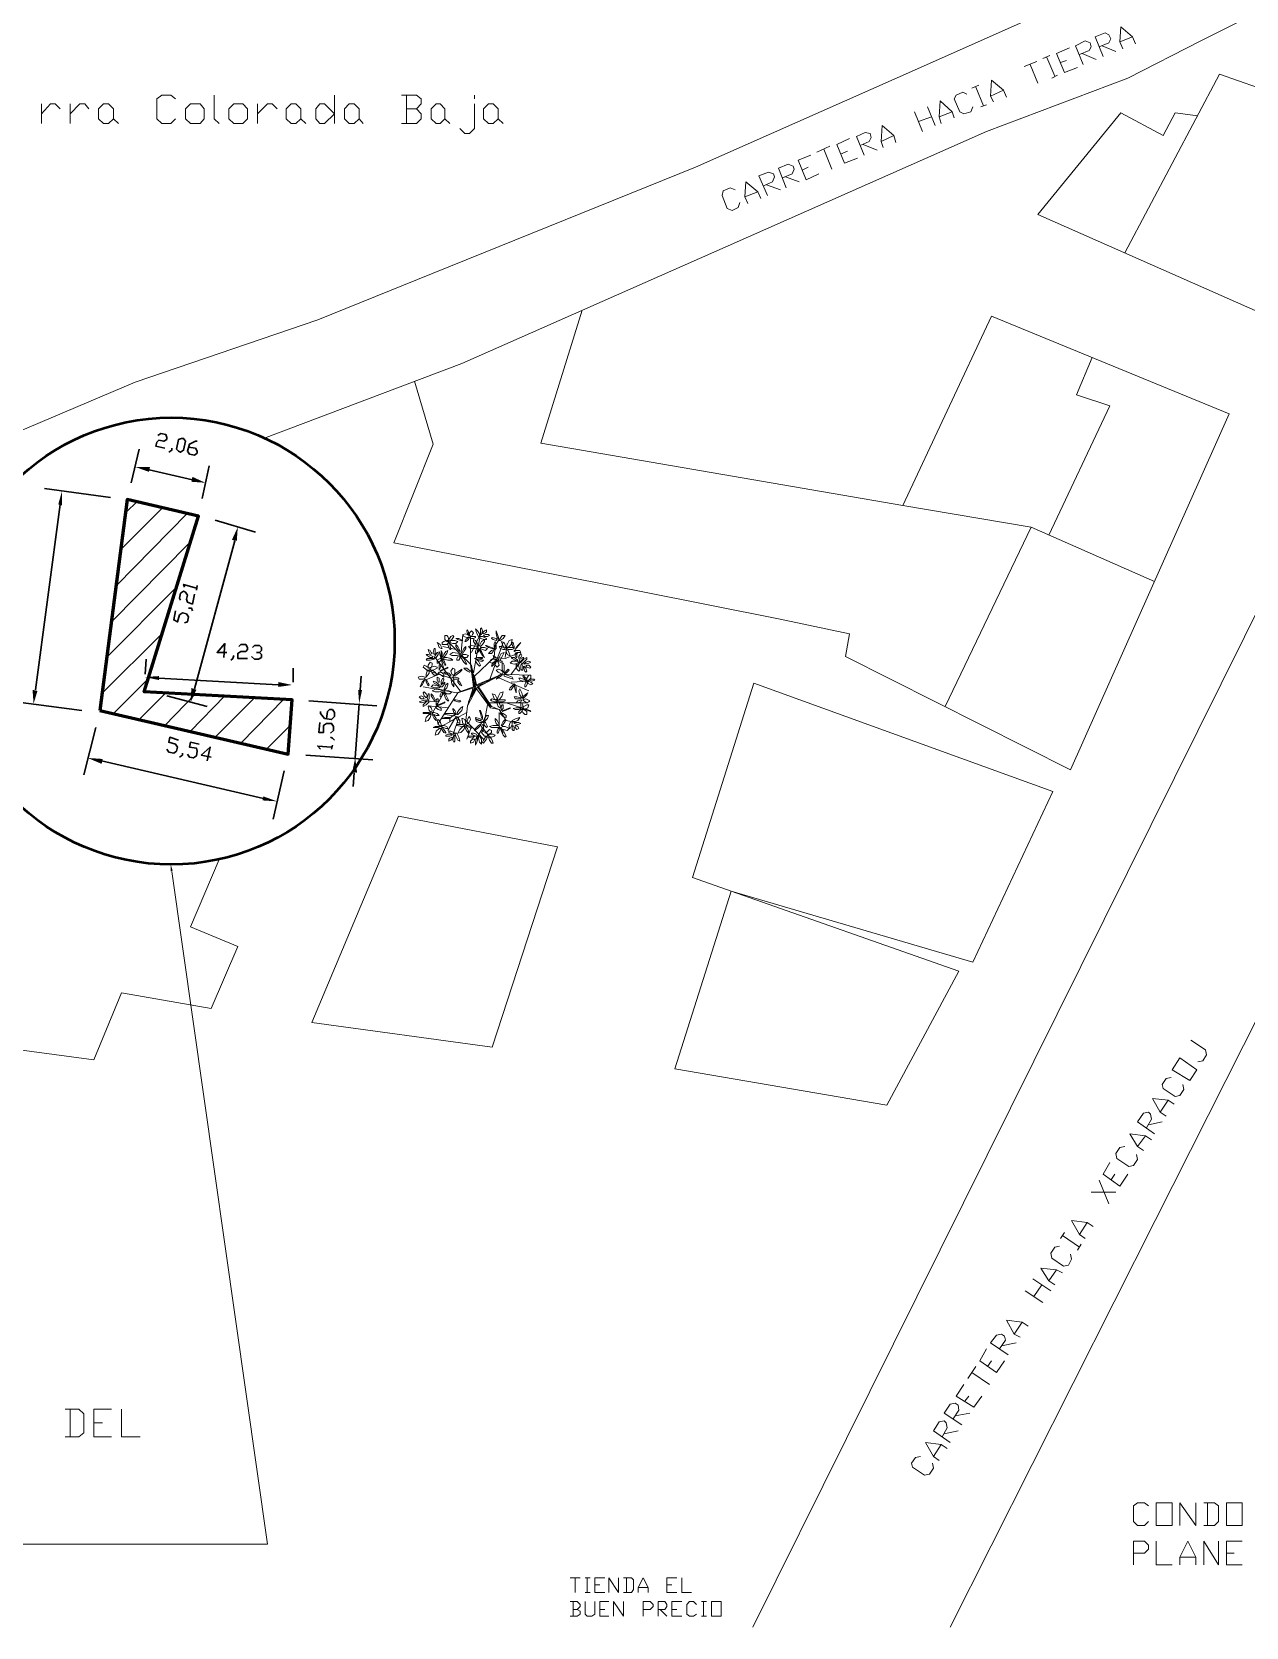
# Model space of a CAD drawing. Header units: millimetres. Extents: x 2303 to 2447, y 1812 to 2032.
# Drawn here: x 2389.77 to 2424.53, y 1870.78 to 1916.44 of the extents above; entities that cross this region are included whole.
import ezdxf

# ---------------------------------------------------------------- set-up
doc = ezdxf.new("R2010")
doc.units = ezdxf.units.MM
for name, color, linetype in [('PDF_0', 7, 'Continuous'), ('PDF_CVL_CUADCON_TIT', 7, 'Continuous'), ('PDF_outline', 7, 'Continuous')]:
    doc.layers.add(name, color=color, linetype=linetype)

msp = doc.modelspace()

# ---------------------------------------------------------------- linework, layer by layer
at = {"layer": 'PDF_0', "lineweight": 9}
for points in [[(2401.679, 1899.133), (2401.707, 1899.048), (2401.651, 1898.991), (2401.594, 1899.048), (2401.594, 1899.161), (2401.651, 1899.161)], [(2401.82, 1899.161), (2401.849, 1899.133), (2401.792, 1899.048), (2401.707, 1898.991), (2401.707, 1899.048), (2401.764, 1899.133)], [(2402.216, 1899.104), (2402.131, 1899.133), (2402.103, 1899.189), (2402.187, 1899.217), (2402.3, 1899.161), (2402.272, 1899.104)], [(2402.272, 1899.161), (2402.272, 1899.189), (2402.272, 1899.274), (2402.244, 1899.33), (2402.216, 1899.302), (2402.244, 1899.217)], [(2402.357, 1899.133), (2402.3, 1899.161), (2402.3, 1899.246), (2402.357, 1899.302), (2402.413, 1899.246), (2402.385, 1899.189)], [(2402.583, 1899.133), (2402.555, 1899.133), (2402.498, 1899.246), (2402.47, 1899.358), (2402.526, 1899.302), (2402.583, 1899.217)], [(2402.611, 1899.246), (2402.611, 1899.358), (2402.639, 1899.387), (2402.668, 1899.302), (2402.639, 1899.189), (2402.611, 1899.189)], [(2402.696, 1899.217), (2402.668, 1899.246), (2402.724, 1899.302), (2402.781, 1899.33), (2402.781, 1899.274), (2402.752, 1899.246)], [(2402.809, 1899.133), (2402.724, 1899.133), (2402.696, 1899.161), (2402.752, 1899.189), (2402.837, 1899.189), (2402.865, 1899.161)], [(2403.063, 1899.217), (2403.063, 1899.302), (2403.119, 1899.133), (2403.148, 1899.048), (2403.091, 1899.104)], [(2403.148, 1899.02), (2403.176, 1899.02), (2403.261, 1899.076), (2403.317, 1899.161), (2403.232, 1899.161), (2403.176, 1899.076)], [(2401.227, 1898.652), (2401.171, 1898.624), (2401.143, 1898.681), (2401.114, 1898.765), (2401.171, 1898.737), (2401.199, 1898.681)], [(2401.312, 1898.737), (2401.312, 1898.652), (2401.284, 1898.624), (2401.256, 1898.681), (2401.284, 1898.794), (2401.312, 1898.794)], [(2401.425, 1898.822), (2401.397, 1898.907), (2401.369, 1898.963), (2401.453, 1898.907), (2401.51, 1898.794), (2401.481, 1898.794)], [(2401.481, 1898.596), (2401.481, 1898.681), (2401.481, 1898.737), (2401.51, 1898.681), (2401.51, 1898.54), (2401.481, 1898.54)], [(2401.566, 1898.991), (2401.651, 1899.02), (2401.707, 1898.963), (2401.651, 1898.907), (2401.51, 1898.907), (2401.51, 1898.963)], [(2401.566, 1898.624), (2401.623, 1898.709), (2401.679, 1898.737), (2401.651, 1898.652), (2401.566, 1898.54), (2401.538, 1898.568)], [(2401.707, 1898.822), (2401.679, 1898.907), (2401.707, 1898.963), (2401.736, 1898.907), (2401.764, 1898.765), (2401.736, 1898.765)], [(2401.736, 1898.963), (2401.764, 1899.02), (2401.877, 1899.02), (2401.962, 1898.991), (2401.905, 1898.935), (2401.82, 1898.935)], [(2402.046, 1899.02), (2402.103, 1899.02), (2401.99, 1899.076), (2401.905, 1899.076), (2401.962, 1899.048)], [(2401.962, 1898.765), (2401.905, 1898.85), (2401.905, 1898.907), (2401.962, 1898.85), (2402.018, 1898.737), (2402.018, 1898.709)], [(2402.131, 1898.709), (2402.187, 1898.794), (2402.187, 1898.85), (2402.131, 1898.794), (2402.075, 1898.681), (2402.103, 1898.652)], [(2402.187, 1899.048), (2402.272, 1899.104), (2402.3, 1899.104), (2402.272, 1899.048), (2402.187, 1898.991), (2402.159, 1898.991)], [(2402.47, 1898.794), (2402.329, 1898.794), (2402.272, 1898.85), (2402.357, 1898.878), (2402.526, 1898.85), (2402.526, 1898.822)], [(2402.413, 1899.076), (2402.357, 1899.076), (2402.3, 1899.104), (2402.357, 1899.133), (2402.47, 1899.133), (2402.47, 1899.104)], [(2402.47, 1898.907), (2402.413, 1898.991), (2402.413, 1899.048), (2402.47, 1899.02), (2402.555, 1898.878), (2402.526, 1898.878)], [(2402.47, 1898.652), (2402.498, 1898.652), (2402.555, 1898.709), (2402.555, 1898.794), (2402.498, 1898.794), (2402.47, 1898.709)], [(2402.724, 1899.048), (2402.611, 1899.076), (2402.583, 1899.133), (2402.668, 1899.133), (2402.781, 1899.076), (2402.781, 1899.048)], [(2402.668, 1898.907), (2402.724, 1898.991), (2402.724, 1899.048), (2402.639, 1898.991), (2402.583, 1898.878), (2402.611, 1898.85)], [(2402.668, 1898.596), (2402.724, 1898.54), (2402.639, 1898.709), (2402.583, 1898.794), (2402.583, 1898.737)], [(2402.611, 1898.794), (2402.611, 1898.822), (2402.724, 1898.822), (2402.809, 1898.794), (2402.752, 1898.737), (2402.668, 1898.765)], [(2402.837, 1898.822), (2402.95, 1898.794), (2403.006, 1898.794), (2402.922, 1898.822), (2402.781, 1898.878), (2402.752, 1898.878)], [(2402.922, 1898.652), (2402.978, 1898.709), (2403.006, 1898.765), (2402.922, 1898.737), (2402.837, 1898.652), (2402.865, 1898.652)], [(2402.978, 1899.048), (2403.063, 1899.02), (2403.091, 1899.048), (2403.063, 1899.076), (2402.95, 1899.104), (2402.922, 1899.076)], [(2403.035, 1898.765), (2403.063, 1898.794), (2403.063, 1898.878), (2403.035, 1898.991), (2403.006, 1898.935), (2403.006, 1898.822)], [(2403.261, 1898.765), (2403.176, 1898.794), (2403.148, 1898.85), (2403.204, 1898.85), (2403.317, 1898.794), (2403.317, 1898.765)], [(2403.261, 1898.85), (2403.232, 1898.935), (2403.204, 1898.991), (2403.289, 1898.963), (2403.345, 1898.822), (2403.317, 1898.822)], [(2403.345, 1898.822), (2403.402, 1898.822), (2403.487, 1898.907), (2403.515, 1899.048), (2403.43, 1899.02), (2403.374, 1898.907)], [(2403.515, 1898.765), (2403.402, 1898.765), (2403.345, 1898.794), (2403.43, 1898.822), (2403.571, 1898.822), (2403.571, 1898.794)], [(2403.374, 1898.624), (2403.345, 1898.709), (2403.345, 1898.765), (2403.402, 1898.737), (2403.458, 1898.596), (2403.43, 1898.596)], [(2403.515, 1898.907), (2403.543, 1898.822), (2403.571, 1898.794), (2403.571, 1898.85), (2403.543, 1898.963), (2403.515, 1898.963)], [(2403.571, 1898.737), (2403.571, 1898.709), (2403.656, 1898.681), (2403.769, 1898.681), (2403.741, 1898.737), (2403.628, 1898.737)], [(2403.712, 1898.907), (2403.769, 1898.963), (2403.656, 1898.822), (2403.599, 1898.765), (2403.628, 1898.822)], [(2401.058, 1898.285), (2401.143, 1898.229), (2401.171, 1898.172), (2401.086, 1898.172), (2400.973, 1898.257), (2401.001, 1898.314)], [(2401.171, 1898.54), (2401.086, 1898.596), (2401.058, 1898.624), (2401.114, 1898.624), (2401.256, 1898.568), (2401.227, 1898.54)], [(2401.284, 1898.511), (2401.284, 1898.483), (2401.171, 1898.455), (2401.058, 1898.455), (2401.086, 1898.511), (2401.199, 1898.511)], [(2401.227, 1898.314), (2401.199, 1898.257), (2401.114, 1898.229), (2401.114, 1898.314), (2401.171, 1898.398), (2401.227, 1898.37)], [(2401.369, 1898.257), (2401.369, 1898.229), (2401.256, 1898.172), (2401.171, 1898.172), (2401.199, 1898.257), (2401.284, 1898.285)], [(2401.397, 1898.624), (2401.34, 1898.54), (2401.284, 1898.511), (2401.312, 1898.596), (2401.369, 1898.681), (2401.397, 1898.681)], [(2401.369, 1898.455), (2401.453, 1898.511), (2401.51, 1898.511), (2401.481, 1898.455), (2401.397, 1898.37), (2401.369, 1898.37)], [(2401.425, 1898.314), (2401.425, 1898.229), (2401.425, 1898.172), (2401.453, 1898.229), (2401.481, 1898.342), (2401.453, 1898.342)], [(2401.623, 1898.229), (2401.481, 1898.172), (2401.453, 1898.144), (2401.538, 1898.172), (2401.679, 1898.229), (2401.679, 1898.257)], [(2401.566, 1898.37), (2401.51, 1898.455), (2401.51, 1898.511), (2401.566, 1898.455), (2401.623, 1898.314), (2401.594, 1898.314)], [(2401.566, 1898.54), (2401.566, 1898.483), (2401.679, 1898.455), (2401.82, 1898.455), (2401.764, 1898.511), (2401.651, 1898.54)], [(2401.933, 1898.596), (2401.792, 1898.596), (2401.736, 1898.624), (2401.82, 1898.681), (2402.018, 1898.652), (2402.018, 1898.624)], [(2401.933, 1898.455), (2401.99, 1898.455), (2402.018, 1898.511), (2402.018, 1898.596), (2401.962, 1898.568), (2401.933, 1898.511)], [(2402.131, 1898.398), (2402.046, 1898.54), (2402.046, 1898.596), (2402.131, 1898.511), (2402.216, 1898.342), (2402.187, 1898.342)], [(2402.075, 1898.596), (2402.103, 1898.624), (2402.187, 1898.624), (2402.272, 1898.596), (2402.216, 1898.54), (2402.131, 1898.54)], [(2402.611, 1898.511), (2402.498, 1898.483), (2402.442, 1898.511), (2402.526, 1898.54), (2402.668, 1898.54), (2402.668, 1898.511)], [(2402.526, 1898.342), (2402.47, 1898.427), (2402.498, 1898.483), (2402.555, 1898.427), (2402.611, 1898.314), (2402.583, 1898.285)], [(2402.611, 1898.427), (2402.526, 1898.455), (2402.498, 1898.483), (2402.555, 1898.483), (2402.696, 1898.455), (2402.668, 1898.427)], [(2403.035, 1898.483), (2403.035, 1898.427), (2402.95, 1898.37), (2402.865, 1898.398), (2402.893, 1898.455), (2402.95, 1898.483)], [(2403.035, 1898.37), (2403.006, 1898.398), (2402.95, 1898.342), (2402.922, 1898.285), (2402.95, 1898.285), (2403.006, 1898.342)], [(2403.035, 1898.568), (2402.978, 1898.596), (2403.006, 1898.483), (2403.063, 1898.455), (2403.063, 1898.511)], [(2403.119, 1898.398), (2403.148, 1898.314), (2403.091, 1898.257), (2403.035, 1898.314), (2403.035, 1898.427), (2403.063, 1898.427)], [(2403.176, 1898.398), (2403.119, 1898.427), (2403.091, 1898.455), (2403.148, 1898.455), (2403.232, 1898.427), (2403.232, 1898.398)], [(2403.119, 1898.455), (2403.176, 1898.455), (2403.232, 1898.568), (2403.289, 1898.681), (2403.204, 1898.652), (2403.148, 1898.54)], [(2403.289, 1898.314), (2403.289, 1898.144), (2403.289, 1898.088), (2403.232, 1898.201), (2403.232, 1898.37), (2403.261, 1898.37)], [(2403.712, 1898.398), (2403.684, 1898.37), (2403.571, 1898.342), (2403.458, 1898.37), (2403.515, 1898.427), (2403.628, 1898.427)], [(2403.599, 1898.455), (2403.515, 1898.511), (2403.487, 1898.54), (2403.571, 1898.54), (2403.684, 1898.455), (2403.656, 1898.427)], [(2403.656, 1898.54), (2403.628, 1898.54), (2403.599, 1898.596), (2403.599, 1898.652), (2403.656, 1898.652), (2403.656, 1898.568)], [(2403.656, 1898.201), (2403.628, 1898.285), (2403.628, 1898.342), (2403.712, 1898.285), (2403.741, 1898.172), (2403.712, 1898.144)], [(2403.797, 1898.596), (2403.769, 1898.652), (2403.712, 1898.568), (2403.712, 1898.511), (2403.769, 1898.54)], [(2403.825, 1898.483), (2403.769, 1898.427), (2403.712, 1898.398), (2403.741, 1898.483), (2403.825, 1898.54), (2403.854, 1898.54)], [(2403.797, 1898.342), (2403.769, 1898.398), (2403.854, 1898.483), (2403.938, 1898.54), (2403.938, 1898.483), (2403.854, 1898.398)], [(2403.769, 1898.201), (2403.769, 1898.314), (2403.797, 1898.342), (2403.825, 1898.285), (2403.825, 1898.172), (2403.797, 1898.172)], [(2403.91, 1898.398), (2403.854, 1898.342), (2403.995, 1898.37), (2404.051, 1898.398), (2403.995, 1898.427)], [(2403.882, 1898.144), (2403.854, 1898.229), (2403.854, 1898.285), (2403.91, 1898.229), (2403.938, 1898.144), (2403.91, 1898.116)], [(2403.91, 1898.285), (2403.938, 1898.314), (2403.995, 1898.314), (2404.051, 1898.257), (2404.023, 1898.229), (2403.938, 1898.257)], [(2401.03, 1897.946), (2401.03, 1897.975), (2400.917, 1898.003), (2400.832, 1897.975), (2400.86, 1897.918), (2400.973, 1897.918)], [(2400.945, 1897.749), (2400.888, 1897.692), (2400.945, 1897.834), (2401.03, 1897.918), (2401.001, 1897.862)], [(2401.058, 1898.059), (2401.086, 1898.144), (2401.143, 1898.172), (2401.143, 1898.088), (2401.058, 1897.975), (2401.058, 1898.003)], [(2401.114, 1897.805), (2401.086, 1897.862), (2401.058, 1897.89), (2401.058, 1897.834), (2401.114, 1897.721), (2401.143, 1897.749)], [(2401.199, 1898.144), (2401.227, 1898.172), (2401.312, 1898.116), (2401.369, 1898.031), (2401.284, 1898.031), (2401.227, 1898.088)], [(2401.369, 1897.749), (2401.284, 1897.805), (2401.256, 1897.862), (2401.34, 1897.834), (2401.425, 1897.749), (2401.425, 1897.721)], [(2401.425, 1897.834), (2401.397, 1897.834), (2401.369, 1897.89), (2401.369, 1897.975), (2401.425, 1897.946), (2401.425, 1897.862)], [(2401.425, 1898.116), (2401.397, 1898.088), (2401.481, 1898.031), (2401.566, 1897.975), (2401.566, 1898.059), (2401.481, 1898.116)], [(2401.566, 1897.749), (2401.51, 1897.692), (2401.453, 1897.692), (2401.481, 1897.749), (2401.594, 1897.834), (2401.594, 1897.805)], [(2401.566, 1897.89), (2401.51, 1897.805), (2401.481, 1897.777), (2401.481, 1897.862), (2401.538, 1897.946), (2401.566, 1897.918)], [(2401.707, 1898.088), (2401.623, 1898.116), (2401.566, 1898.116), (2401.623, 1898.059), (2401.764, 1898.003), (2401.764, 1898.031)], [(2401.651, 1897.664), (2401.679, 1897.749), (2401.679, 1897.805), (2401.623, 1897.749), (2401.566, 1897.608), (2401.594, 1897.608)], [(2401.849, 1898.031), (2401.792, 1898.059), (2401.764, 1898.144), (2401.82, 1898.229), (2401.877, 1898.201), (2401.877, 1898.088)], [(2401.849, 1897.89), (2401.849, 1897.749), (2401.849, 1897.692), (2401.792, 1897.777), (2401.764, 1897.946), (2401.82, 1897.975)], [(2402.018, 1898.116), (2401.905, 1898.031), (2401.82, 1898.003), (2401.905, 1898.088), (2402.075, 1898.201), (2402.075, 1898.172)], [(2401.99, 1897.918), (2401.99, 1897.946), (2401.905, 1897.975), (2401.82, 1897.975), (2401.849, 1897.918), (2401.933, 1897.918)], [(2402.018, 1897.749), (2402.075, 1897.721), (2402.018, 1897.834), (2401.962, 1897.89), (2401.962, 1897.834)], [(2402.244, 1898.144), (2402.159, 1898.201), (2402.131, 1898.229), (2402.216, 1898.229), (2402.329, 1898.144), (2402.3, 1898.116)], [(2403.261, 1898.116), (2403.232, 1898.059), (2403.119, 1898.116), (2403.063, 1898.172), (2403.119, 1898.201), (2403.204, 1898.172)], [(2403.148, 1898.031), (2403.091, 1897.946), (2403.063, 1897.918), (2403.119, 1897.946), (2403.232, 1898.031), (2403.204, 1898.059)], [(2403.43, 1898.172), (2403.402, 1898.201), (2403.345, 1898.144), (2403.289, 1898.059), (2403.345, 1898.088), (2403.402, 1898.144)], [(2403.374, 1898.031), (2403.515, 1897.975), (2403.543, 1897.918), (2403.458, 1897.946), (2403.289, 1898.003), (2403.289, 1898.059)], [(2403.543, 1897.692), (2403.487, 1897.608), (2403.43, 1897.608), (2403.458, 1897.664), (2403.571, 1897.777), (2403.599, 1897.749)], [(2403.825, 1897.862), (2403.741, 1897.89), (2403.712, 1897.946), (2403.769, 1897.946), (2403.91, 1897.89), (2403.882, 1897.862)], [(2403.882, 1897.975), (2403.938, 1897.918), (2403.938, 1897.862), (2403.882, 1897.918), (2403.825, 1898.003), (2403.854, 1898.031)], [(2403.882, 1897.749), (2403.91, 1897.834), (2403.938, 1897.862), (2403.967, 1897.805), (2403.91, 1897.692), (2403.882, 1897.692)], [(2403.938, 1897.946), (2403.995, 1898.031), (2404.051, 1898.031), (2404.051, 1897.946), (2403.967, 1897.862), (2403.938, 1897.89)], [(2403.938, 1897.805), (2403.995, 1897.862), (2404.051, 1897.834), (2404.108, 1897.777), (2404.051, 1897.749), (2403.995, 1897.777)], [(2403.995, 1897.89), (2404.023, 1897.89), (2404.08, 1897.862), (2404.164, 1897.89), (2404.136, 1897.918), (2404.051, 1897.918)], [(2401.001, 1897.353), (2400.973, 1897.353), (2400.917, 1897.353), (2400.86, 1897.41), (2400.917, 1897.438), (2400.973, 1897.41)], [(2401.03, 1897.269), (2400.917, 1897.241), (2400.86, 1897.269), (2400.945, 1897.297), (2401.058, 1897.325), (2401.058, 1897.297)], [(2401.058, 1897.495), (2401.086, 1897.438), (2401.058, 1897.382), (2401.001, 1897.438), (2400.973, 1897.523), (2401.001, 1897.551)], [(2401.143, 1897.438), (2401.143, 1897.353), (2401.114, 1897.297), (2401.086, 1897.382), (2401.114, 1897.495), (2401.143, 1897.495)], [(2401.453, 1897.692), (2401.425, 1897.664), (2401.312, 1897.664), (2401.199, 1897.692), (2401.256, 1897.749), (2401.369, 1897.721)], [(2401.256, 1897.353), (2401.199, 1897.438), (2401.199, 1897.495), (2401.256, 1897.438), (2401.312, 1897.325), (2401.284, 1897.297)], [(2401.425, 1897.551), (2401.312, 1897.551), (2401.227, 1897.579), (2401.34, 1897.636), (2401.51, 1897.608), (2401.51, 1897.579)], [(2401.34, 1897.325), (2401.34, 1897.241), (2401.34, 1897.184), (2401.397, 1897.241), (2401.397, 1897.353), (2401.369, 1897.353)], [(2401.453, 1897.41), (2401.481, 1897.41), (2401.51, 1897.466), (2401.538, 1897.551), (2401.481, 1897.523), (2401.453, 1897.466)], [(2401.566, 1897.551), (2401.594, 1897.579), (2401.707, 1897.579), (2401.792, 1897.551), (2401.736, 1897.495), (2401.651, 1897.495)], [(2401.623, 1897.353), (2401.566, 1897.495), (2401.566, 1897.551), (2401.623, 1897.466), (2401.707, 1897.297), (2401.679, 1897.297)], [(2401.962, 1897.269), (2401.877, 1897.297), (2401.849, 1897.325), (2401.905, 1897.325), (2402.046, 1897.297), (2402.018, 1897.269)], [(2403.006, 1897.269), (2402.922, 1897.297), (2402.893, 1897.325), (2402.95, 1897.353), (2403.091, 1897.297), (2403.063, 1897.269)], [(2403.006, 1897.353), (2402.978, 1897.438), (2402.95, 1897.495), (2403.035, 1897.466), (2403.091, 1897.353), (2403.063, 1897.325)], [(2403.091, 1897.325), (2403.148, 1897.325), (2403.232, 1897.438), (2403.261, 1897.551), (2403.176, 1897.523), (2403.119, 1897.41)], [(2403.261, 1897.269), (2403.148, 1897.269), (2403.091, 1897.297), (2403.176, 1897.325), (2403.317, 1897.325), (2403.317, 1897.297)], [(2403.628, 1897.692), (2403.628, 1897.579), (2403.628, 1897.523), (2403.599, 1897.608), (2403.571, 1897.749), (2403.599, 1897.749)], [(2403.712, 1897.353), (2403.599, 1897.353), (2403.571, 1897.41), (2403.656, 1897.41), (2403.769, 1897.382), (2403.769, 1897.353)], [(2403.769, 1897.269), (2403.797, 1897.325), (2403.684, 1897.297), (2403.628, 1897.241), (2403.684, 1897.241)], [(2403.797, 1897.382), (2403.825, 1897.41), (2403.797, 1897.523), (2403.741, 1897.636), (2403.712, 1897.579), (2403.741, 1897.466)], [(2403.938, 1897.466), (2403.967, 1897.523), (2403.854, 1897.438), (2403.825, 1897.353), (2403.854, 1897.382)], [(2403.938, 1897.241), (2403.854, 1897.297), (2403.825, 1897.325), (2403.91, 1897.353), (2404.023, 1897.297), (2403.995, 1897.269)], [(2401.114, 1897.297), (2401.143, 1897.269), (2401.058, 1897.184), (2400.973, 1897.128), (2400.973, 1897.184), (2401.058, 1897.269)], [(2401.03, 1896.958), (2401.143, 1896.958), (2401.199, 1896.93), (2401.114, 1896.93), (2400.973, 1896.93), (2400.973, 1896.958)], [(2401.199, 1896.902), (2401.143, 1896.902), (2401.058, 1896.817), (2401.03, 1896.704), (2401.114, 1896.732), (2401.171, 1896.817)], [(2401.199, 1897.099), (2401.227, 1897.015), (2401.199, 1896.958), (2401.143, 1897.015), (2401.114, 1897.128), (2401.143, 1897.156)], [(2401.284, 1896.958), (2401.369, 1896.93), (2401.425, 1896.873), (2401.34, 1896.873), (2401.227, 1896.93), (2401.227, 1896.958)], [(2401.284, 1896.873), (2401.227, 1896.902), (2401.284, 1896.789), (2401.34, 1896.732), (2401.34, 1896.789)], [(2401.34, 1897.156), (2401.34, 1897.099), (2401.397, 1897.043), (2401.481, 1897.015), (2401.481, 1897.071), (2401.397, 1897.128)], [(2401.538, 1897.241), (2401.397, 1897.184), (2401.369, 1897.156), (2401.453, 1897.184), (2401.594, 1897.241), (2401.594, 1897.269)], [(2401.679, 1896.93), (2401.82, 1896.93), (2401.905, 1896.902), (2401.792, 1896.873), (2401.594, 1896.902), (2401.594, 1896.93)], [(2401.877, 1896.873), (2401.905, 1896.817), (2401.849, 1896.76), (2401.736, 1896.704), (2401.736, 1896.789), (2401.792, 1896.845)], [(2401.82, 1897.071), (2401.82, 1897.043), (2401.849, 1896.958), (2401.905, 1896.902), (2401.905, 1896.958), (2401.877, 1897.015)], [(2401.962, 1896.986), (2402.046, 1897.099), (2402.103, 1897.128), (2402.075, 1897.015), (2401.962, 1896.902), (2401.933, 1896.902)], [(2402.611, 1896.93), (2402.639, 1896.817), (2402.668, 1896.76), (2402.668, 1896.845), (2402.611, 1897.015), (2402.583, 1897.015)], [(2402.696, 1896.732), (2402.724, 1896.704), (2402.809, 1896.789), (2402.837, 1896.873), (2402.781, 1896.873), (2402.724, 1896.789)], [(2403.119, 1897.128), (2403.091, 1897.212), (2403.091, 1897.269), (2403.148, 1897.241), (2403.204, 1897.099), (2403.176, 1897.099)], [(2403.204, 1896.958), (2403.176, 1896.93), (2403.261, 1896.845), (2403.345, 1896.817), (2403.345, 1896.873), (2403.261, 1896.93)], [(2403.204, 1897.128), (2403.204, 1897.043), (2403.204, 1897.015), (2403.261, 1897.071), (2403.261, 1897.184), (2403.232, 1897.184)], [(2403.402, 1897.071), (2403.261, 1897.015), (2403.232, 1896.986), (2403.317, 1897.015), (2403.458, 1897.071), (2403.458, 1897.099)], [(2403.712, 1897.043), (2403.599, 1897.043), (2403.543, 1897.071), (2403.628, 1897.099), (2403.769, 1897.099), (2403.769, 1897.071)], [(2403.712, 1896.986), (2403.769, 1897.043), (2403.825, 1897.043), (2403.797, 1896.986), (2403.741, 1896.93), (2403.712, 1896.93)], [(2403.825, 1897.184), (2403.825, 1897.099), (2403.797, 1897.071), (2403.769, 1897.128), (2403.769, 1897.241), (2403.797, 1897.241)], [(2403.797, 1897.015), (2403.854, 1897.043), (2403.938, 1896.986), (2403.938, 1896.902), (2403.882, 1896.902), (2403.825, 1896.958)], [(2403.854, 1897.128), (2403.938, 1897.184), (2403.995, 1897.184), (2403.967, 1897.099), (2403.854, 1897.043), (2403.825, 1897.071)], [(2403.882, 1897.071), (2403.882, 1897.043), (2403.967, 1897.015), (2404.051, 1896.986), (2404.023, 1897.015), (2403.938, 1897.043)], [(2401.312, 1896.563), (2401.256, 1896.535), (2401.397, 1896.535), (2401.481, 1896.563), (2401.425, 1896.563)], [(2401.481, 1896.506), (2401.425, 1896.506), (2401.34, 1896.422), (2401.312, 1896.309), (2401.397, 1896.337), (2401.453, 1896.422)], [(2401.453, 1896.704), (2401.481, 1896.619), (2401.481, 1896.563), (2401.397, 1896.619), (2401.369, 1896.732), (2401.397, 1896.76)], [(2401.566, 1896.591), (2401.651, 1896.563), (2401.679, 1896.506), (2401.623, 1896.506), (2401.481, 1896.563), (2401.51, 1896.591)], [(2401.566, 1896.478), (2401.623, 1896.393), (2401.623, 1896.365), (2401.566, 1896.393), (2401.481, 1896.506), (2401.51, 1896.535)], [(2401.679, 1896.789), (2401.566, 1896.789), (2401.51, 1896.789), (2401.594, 1896.817), (2401.736, 1896.817), (2401.736, 1896.789)], [(2401.764, 1896.422), (2401.849, 1896.393), (2401.877, 1896.365), (2401.82, 1896.337), (2401.707, 1896.393), (2401.707, 1896.422)], [(2401.933, 1896.76), (2401.962, 1896.676), (2402.018, 1896.647), (2402.018, 1896.732), (2401.933, 1896.845), (2401.905, 1896.817)], [(2401.99, 1896.619), (2402.103, 1896.619), (2402.159, 1896.591), (2402.075, 1896.563), (2401.933, 1896.591), (2401.933, 1896.619)], [(2402.159, 1896.563), (2402.103, 1896.563), (2402.018, 1896.478), (2401.962, 1896.365), (2402.046, 1896.393), (2402.131, 1896.478)], [(2402.159, 1896.76), (2402.187, 1896.647), (2402.159, 1896.619), (2402.103, 1896.647), (2402.075, 1896.789), (2402.103, 1896.789)], [(2402.244, 1896.506), (2402.272, 1896.422), (2402.272, 1896.365), (2402.216, 1896.422), (2402.159, 1896.535), (2402.187, 1896.563)], [(2402.244, 1896.591), (2402.329, 1896.563), (2402.357, 1896.506), (2402.3, 1896.535), (2402.187, 1896.591), (2402.187, 1896.619)], [(2402.216, 1896.704), (2402.272, 1896.817), (2402.3, 1896.845), (2402.329, 1896.76), (2402.272, 1896.647), (2402.244, 1896.647)], [(2402.526, 1896.506), (2402.611, 1896.591), (2402.639, 1896.647), (2402.555, 1896.591), (2402.442, 1896.478), (2402.442, 1896.45)], [(2402.526, 1896.76), (2402.611, 1896.732), (2402.639, 1896.76), (2402.583, 1896.789), (2402.47, 1896.817), (2402.47, 1896.789)], [(2402.668, 1896.676), (2402.668, 1896.704), (2402.555, 1896.732), (2402.47, 1896.76), (2402.498, 1896.704), (2402.583, 1896.676)], [(2402.696, 1896.506), (2402.696, 1896.591), (2402.668, 1896.619), (2402.639, 1896.563), (2402.668, 1896.45), (2402.696, 1896.45)], [(2402.752, 1896.393), (2402.809, 1896.337), (2402.809, 1896.28), (2402.724, 1896.28), (2402.639, 1896.393), (2402.668, 1896.422)], [(2402.724, 1896.591), (2402.696, 1896.676), (2402.696, 1896.732), (2402.752, 1896.676), (2402.809, 1896.563), (2402.781, 1896.535)], [(2402.922, 1896.393), (2402.865, 1896.337), (2402.809, 1896.337), (2402.781, 1896.393), (2402.865, 1896.478), (2402.922, 1896.45)], [(2403.063, 1896.535), (2402.922, 1896.535), (2402.865, 1896.563), (2402.978, 1896.591), (2403.148, 1896.591), (2403.148, 1896.535)], [(2403.063, 1896.647), (2403.035, 1896.732), (2403.035, 1896.789), (2403.091, 1896.732), (2403.148, 1896.619), (2403.119, 1896.591)], [(2403.091, 1896.365), (2403.119, 1896.365), (2403.148, 1896.45), (2403.148, 1896.535), (2403.119, 1896.506), (2403.091, 1896.422)], [(2403.261, 1896.309), (2403.204, 1896.45), (2403.176, 1896.535), (2403.261, 1896.45), (2403.345, 1896.28), (2403.317, 1896.252)], [(2403.261, 1896.619), (2403.317, 1896.704), (2403.317, 1896.76), (2403.261, 1896.704), (2403.204, 1896.591), (2403.232, 1896.591)], [(2403.204, 1896.506), (2403.232, 1896.563), (2403.317, 1896.563), (2403.43, 1896.506), (2403.374, 1896.45), (2403.261, 1896.478)], [(2403.43, 1896.591), (2403.458, 1896.676), (2403.515, 1896.704), (2403.515, 1896.619), (2403.458, 1896.506), (2403.43, 1896.535)], [(2403.515, 1896.704), (2403.515, 1896.732), (2403.628, 1896.789), (2403.741, 1896.817), (2403.684, 1896.732), (2403.599, 1896.704)], [(2403.515, 1896.478), (2403.515, 1896.563), (2403.543, 1896.591), (2403.571, 1896.535), (2403.571, 1896.45), (2403.543, 1896.45)], [(2403.628, 1896.676), (2403.712, 1896.676), (2403.769, 1896.647), (2403.684, 1896.619), (2403.571, 1896.647), (2403.571, 1896.676)], [(2403.599, 1896.591), (2403.628, 1896.591), (2403.684, 1896.563), (2403.712, 1896.506), (2403.656, 1896.478), (2403.599, 1896.535)], [(2401.679, 1896.337), (2401.764, 1896.337), (2401.792, 1896.309), (2401.736, 1896.28), (2401.623, 1896.28), (2401.623, 1896.309)], [(2401.792, 1896.252), (2401.82, 1896.224), (2401.764, 1896.167), (2401.707, 1896.139), (2401.707, 1896.196), (2401.736, 1896.224)], [(2401.877, 1896.252), (2401.877, 1896.139), (2401.849, 1896.111), (2401.82, 1896.167), (2401.849, 1896.309), (2401.877, 1896.309)], [(2401.877, 1896.365), (2401.933, 1896.365), (2401.99, 1896.252), (2402.018, 1896.139), (2401.962, 1896.167), (2401.905, 1896.28)], [(2402.329, 1896.28), (2402.413, 1896.28), (2402.442, 1896.28), (2402.385, 1896.224), (2402.272, 1896.252), (2402.272, 1896.28)], [(2402.442, 1896.196), (2402.442, 1896.167), (2402.413, 1896.111), (2402.329, 1896.083), (2402.329, 1896.139), (2402.385, 1896.196)], [(2402.413, 1896.365), (2402.498, 1896.337), (2402.526, 1896.28), (2402.47, 1896.28), (2402.357, 1896.337), (2402.357, 1896.365)], [(2402.526, 1896.167), (2402.498, 1896.083), (2402.47, 1896.026), (2402.47, 1896.111), (2402.498, 1896.252), (2402.526, 1896.224)], [(2402.555, 1896.28), (2402.583, 1896.28), (2402.639, 1896.196), (2402.639, 1896.054), (2402.583, 1896.111), (2402.555, 1896.224)], [(2402.696, 1896.167), (2402.752, 1896.252), (2402.809, 1896.252), (2402.781, 1896.196), (2402.696, 1896.083), (2402.668, 1896.111)], [(2403.035, 1896.309), (2403.006, 1896.28), (2402.922, 1896.252), (2402.837, 1896.28), (2402.865, 1896.337), (2402.978, 1896.337)], [(2402.837, 1896.252), (2402.893, 1896.252), (2402.95, 1896.167), (2402.978, 1896.083), (2402.922, 1896.083), (2402.865, 1896.167)]]:
    msp.add_lwpolyline(points, close=True, dxfattribs=at)
for points in [[(2402.046, 1898.596), (2402.103, 1899.189)], [(2402.357, 1898.681), (2402.611, 1899.217), (2402.413, 1898.088), (2402.329, 1898.37), (2402.329, 1899.161)], [(2401.566, 1898.201), (2401.425, 1898.709)], [(2401.905, 1898.765), (2401.538, 1898.85)], [(2402.413, 1897.692), (2402.329, 1898.342), (2401.707, 1898.963)], [(2402.865, 1897.89), (2403.261, 1898.963)], [(2403.148, 1899.048), (2403.035, 1898.878), (2403.006, 1898.54), (2403.317, 1898.511), (2403.684, 1898.652)], [(2403.317, 1898.54), (2403.374, 1898.935)], [(2402.046, 1897.551), (2401.312, 1898.54)], [(2402.357, 1898.314), (2402.442, 1897.692), (2402.413, 1898.059), (2402.498, 1897.721), (2403.006, 1897.946), (2402.555, 1897.692), (2403.232, 1898.059), (2402.498, 1897.749), (2402.442, 1898.003), (2403.006, 1898.54)], [(2403.487, 1898.059), (2403.797, 1898.455)], [(2401.425, 1898.059), (2401.03, 1897.89)], [(2401.764, 1897.946), (2401.058, 1898.172)], [(2402.526, 1897.692), (2402.357, 1897.41), (2402.47, 1897.664), (2402.272, 1897.269), (2402.442, 1897.664), (2402.47, 1897.692), (2402.442, 1897.834), (2402.498, 1897.721), (2402.696, 1897.777), (2402.526, 1897.692), (2402.893, 1897.128), (2402.555, 1897.692), (2402.922, 1897.128), (2403.148, 1897.043)], [(2403.091, 1897.975), (2403.995, 1897.579)], [(2403.232, 1898.059), (2403.967, 1898.031)], [(2403.487, 1897.834), (2403.995, 1897.862)], [(2403.628, 1896.676), (2403.345, 1896.732), (2403.148, 1897.043), (2402.893, 1897.099), (2402.498, 1897.636), (2402.244, 1897.156), (2402.413, 1897.692), (2401.933, 1897.523), (2400.973, 1897.692)], [(2401.594, 1897.579), (2401.227, 1896.93)], [(2402.413, 1897.664), (2401.962, 1897.523), (2401.397, 1896.647)], [(2401.397, 1897.269), (2401.058, 1897.297)], [(2401.707, 1897.099), (2401.114, 1897.156)], [(2402.216, 1896.958), (2401.481, 1896.563)], [(2402.244, 1897.156), (2402.187, 1896.732), (2402.696, 1896.196)], [(2402.809, 1897.184), (2402.696, 1896.563), (2402.47, 1896.167)], [(2402.837, 1897.241), (2403.967, 1897.241)], [(2403.148, 1896.958), (2403.148, 1896.563), (2403.261, 1896.365)], [(2403.345, 1897.241), (2403.854, 1897.071)], [(2401.877, 1896.789), (2401.679, 1896.45)], [(2401.99, 1896.817), (2401.82, 1896.309)], [(2402.357, 1896.563), (2402.216, 1896.196)], [(2402.668, 1896.535), (2402.893, 1896.224)]]:
    msp.add_lwpolyline(points, dxfattribs=at)
at = {"layer": 'PDF_CVL_CUADCON_TIT', "lineweight": 9}
for points in [[(2433.872, 1924.576), (2429.298, 1922.261), (2422.181, 1918.533), (2415.206, 1915.427), (2408.767, 1912.575), (2400.804, 1909.355), (2397.952, 1908.197), (2392.727, 1906.418), (2389, 1904.837), (2383.916, 1902.691), (2380.048, 1901.335), (2376.518, 1899.81), (2368.385, 1897.184), (2366.521, 1896.873)], [(2433.872, 1918.053), (2435.764, 1922.289), (2433.872, 1921.414), (2431.528, 1920.341), (2423.226, 1916.189), (2421.136, 1915.116), (2417.098, 1913.591), (2409.699, 1910.315), (2402.075, 1906.955), (2396.398, 1904.809)], [(2420.995, 1915.963), (2420.91, 1916.161), (2420.939, 1916.585), (2421.277, 1916.302), (2421.362, 1916.105)], [(2419.866, 1915.512), (2419.64, 1916.048), (2419.922, 1916.189), (2420.063, 1916.133), (2420.091, 1916.02), (2420.035, 1915.907), (2419.753, 1915.794)], [(2420.43, 1915.737), (2420.204, 1916.302), (2420.487, 1916.415), (2420.6, 1916.359), (2420.656, 1916.246), (2420.6, 1916.133), (2420.317, 1916.02)], [(2420.402, 1916.048), (2420.797, 1915.879)], [(2420.91, 1916.161), (2421.277, 1916.302)], [(2416.053, 1870.78), (2421.927, 1882.415), (2426.982, 1892.44), (2432.573, 1903.905), (2433.872, 1907.491), (2435.058, 1910.796), (2436.894, 1915.822)], [(2418.171, 1915.455), (2418.538, 1915.596)], [(2418.708, 1915.681), (2418.905, 1915.766)], [(2418.821, 1915.709), (2419.047, 1915.173)], [(2419.696, 1915.427), (2419.329, 1915.286), (2419.103, 1915.822), (2419.47, 1915.992)], [(2419.216, 1915.568), (2419.385, 1915.625)], [(2419.837, 1915.822), (2420.233, 1915.653)], [(2418.341, 1915.512), (2418.566, 1914.975)], [(2423.141, 1914.043), (2422.492, 1914.128), (2422.153, 1913.478), (2420.939, 1914.128), (2418.566, 1911.219), (2425.457, 1908.169), (2428.111, 1913.704), (2423.763, 1915.229), (2421.052, 1910.118)], [(2418.962, 1915.116), (2419.131, 1915.201)], [(2416.703, 1914.297), (2416.646, 1914.156), (2416.449, 1914.1), (2416.336, 1914.156), (2416.166, 1914.523), (2416.223, 1914.636), (2416.42, 1914.721), (2416.533, 1914.664)], [(2416.674, 1914.834), (2416.872, 1914.919)], [(2416.787, 1914.862), (2417.013, 1914.325)], [(2417.296, 1914.438), (2417.211, 1914.608), (2417.239, 1915.06), (2417.578, 1914.777), (2417.663, 1914.58)], [(2417.211, 1914.608), (2417.578, 1914.777)], [(2390.044, 1913.817), (2390.044, 1914.382)], [(2390.044, 1914.1), (2390.299, 1914.382), (2390.44, 1914.382), (2390.581, 1914.241)], [(2390.863, 1913.817), (2390.863, 1914.382)], [(2390.863, 1914.1), (2391.146, 1914.382), (2391.287, 1914.382), (2391.4, 1914.241)], [(2393.885, 1913.958), (2393.744, 1913.817), (2393.49, 1913.817), (2393.348, 1913.958), (2393.348, 1914.523), (2393.49, 1914.636), (2393.744, 1914.636), (2393.885, 1914.523)], [(2394.986, 1914.636), (2394.986, 1913.958), (2395.128, 1913.817)], [(2396.229, 1913.817), (2396.229, 1914.382)], [(2396.229, 1914.1), (2396.511, 1914.382), (2396.653, 1914.382), (2396.794, 1914.241)], [(2398.432, 1914.636), (2398.432, 1913.817)], [(2400.775, 1914.241), (2400.917, 1914.382), (2400.917, 1914.523), (2400.775, 1914.636), (2400.352, 1914.636)], [(2400.352, 1913.817), (2400.775, 1913.817), (2400.917, 1913.958), (2400.917, 1914.1), (2400.775, 1914.241), (2400.493, 1914.241)], [(2400.493, 1914.636), (2400.493, 1913.817)], [(2402.018, 1913.676), (2402.159, 1913.535), (2402.3, 1913.535), (2402.442, 1913.676), (2402.442, 1914.382)], [(2402.442, 1914.523), (2402.442, 1914.636)], [(2415.404, 1914.297), (2415.63, 1913.761)], [(2415.799, 1913.817), (2415.743, 1914.015), (2415.771, 1914.467), (2416.11, 1914.156), (2416.166, 1913.987)], [(2416.929, 1914.297), (2417.098, 1914.354)], [(2392.106, 1913.958), (2392.247, 1913.817)], [(2397.471, 1913.958), (2397.613, 1913.817)], [(2399.138, 1913.958), (2399.251, 1913.817)], [(2401.594, 1913.958), (2401.736, 1913.817)], [(2403.119, 1913.958), (2403.261, 1913.817)], [(2414.133, 1913.139), (2414.076, 1913.309), (2414.105, 1913.761), (2414.443, 1913.478), (2414.5, 1913.281)], [(2415.262, 1913.591), (2415.037, 1914.156)], [(2415.149, 1913.874), (2415.517, 1914.015)], [(2415.743, 1914.015), (2416.11, 1914.156)], [(2413.399, 1912.829), (2413.032, 1912.688), (2412.806, 1913.224), (2413.173, 1913.394)], [(2413.596, 1912.914), (2413.37, 1913.45), (2413.625, 1913.563), (2413.766, 1913.535), (2413.794, 1913.422), (2413.737, 1913.309), (2413.483, 1913.196)], [(2414.076, 1913.309), (2414.443, 1913.478)], [(2412.297, 1912.377), (2411.93, 1912.208), (2411.704, 1912.772), (2412.071, 1912.914)], [(2412.241, 1912.998), (2412.608, 1913.168)], [(2412.438, 1913.083), (2412.664, 1912.518)], [(2412.919, 1912.942), (2413.116, 1913.026)], [(2413.568, 1913.224), (2413.963, 1913.055)], [(2410.829, 1911.756), (2410.575, 1912.32), (2410.857, 1912.433), (2410.998, 1912.377), (2411.026, 1912.292), (2410.97, 1912.151), (2410.716, 1912.038)], [(2411.365, 1911.982), (2411.139, 1912.546), (2411.422, 1912.659), (2411.563, 1912.603), (2411.591, 1912.518), (2411.535, 1912.377), (2411.252, 1912.264)], [(2411.817, 1912.49), (2411.987, 1912.575)], [(2410.038, 1911.558), (2409.982, 1911.417), (2409.812, 1911.332), (2409.671, 1911.389), (2409.53, 1911.756), (2409.558, 1911.897), (2409.756, 1911.982), (2409.897, 1911.925)], [(2410.264, 1911.53), (2410.179, 1911.727), (2410.208, 1912.151), (2410.546, 1911.869), (2410.631, 1911.671)], [(2410.801, 1912.066), (2411.196, 1911.925)], [(2411.337, 1912.292), (2411.732, 1912.151)], [(2410.179, 1911.727), (2410.546, 1911.869)], [(2400.719, 1906.447), (2401.256, 1904.639), (2400.126, 1901.815), (2407.158, 1900.432), (2411.139, 1899.641), (2413.173, 1899.217), (2413.06, 1898.568), (2419.498, 1895.32), (2424.045, 1905.515), (2417.239, 1908.31), (2414.698, 1902.888), (2404.334, 1904.668), (2405.52, 1908.48)], [(2418.877, 1902.041), (2420.628, 1905.741), (2419.668, 1906.051), (2420.12, 1907.124)], [(2392.332, 1901.646), (2393.518, 1902.832)], [(2392.473, 1902.691), (2392.784, 1903.001)], [(2414.698, 1902.888), (2418.369, 1902.267), (2421.899, 1900.714)], [(2392.191, 1900.601), (2394.224, 1902.663)], [(2415.912, 1897.128), (2418.369, 1902.267)], [(2392.049, 1899.556), (2394.28, 1901.815)], [(2391.908, 1898.54), (2393.885, 1900.516)], [(2382.9, 1899.415), (2378.325, 1888.797), (2391.541, 1887.018), (2392.332, 1888.938), (2394.902, 1888.486), (2395.664, 1890.265), (2394.309, 1890.83), (2395.128, 1892.75)], [(2391.767, 1897.495), (2393.49, 1899.217)], [(2392.106, 1896.93), (2393.094, 1897.918)], [(2392.84, 1896.76), (2393.264, 1897.184), (2393.603, 1897.523)], [(2393.574, 1896.591), (2394.45, 1897.495)], [(2394.309, 1896.422), (2395.297, 1897.438)], [(2395.015, 1896.252), (2396.144, 1897.382)], [(2395.749, 1896.083), (2396.991, 1897.353)], [(2396.483, 1895.913), (2397.161, 1896.591)], [(2393.772, 1892.412), (2396.511, 1873.152), (2383.634, 1873.152), (2383.549, 1873.152)], [(2423.141, 1886.961), (2423.283, 1886.99), (2423.395, 1887.159), (2423.367, 1887.3), (2422.944, 1887.583)], [(2422.718, 1886.312), (2422.746, 1886.171), (2422.633, 1886.001), (2422.492, 1885.973), (2422.153, 1886.199), (2422.125, 1886.312), (2422.238, 1886.481), (2422.379, 1886.509)], [(2422.238, 1885.408), (2422.068, 1885.521), (2421.842, 1885.916), (2422.294, 1885.86), (2422.464, 1885.747)], [(2421.899, 1884.9), (2421.419, 1885.239), (2421.588, 1885.493), (2421.729, 1885.521), (2421.786, 1885.465), (2421.814, 1885.323), (2421.673, 1885.069)], [(2422.068, 1885.521), (2422.294, 1885.86)], [(2421.729, 1885.154), (2422.125, 1885.239)], [(2421.588, 1884.42), (2421.419, 1884.533), (2421.193, 1884.9), (2421.645, 1884.843), (2421.814, 1884.73)], [(2421.419, 1884.533), (2421.645, 1884.843)], [(2421.136, 1883.742), (2420.91, 1883.403), (2420.43, 1883.742), (2420.628, 1884.081)], [(2421.39, 1884.307), (2421.419, 1884.166), (2421.306, 1883.996), (2421.165, 1883.968), (2420.826, 1884.194), (2420.797, 1884.335), (2420.91, 1884.504), (2421.052, 1884.533)], [(2420.656, 1883.573), (2420.769, 1883.742)], [(2420.091, 1883.234), (2420.797, 1883.234)], [(2420.6, 1882.895), (2420.317, 1883.573)], [(2419.922, 1881.906), (2419.753, 1882.019), (2419.527, 1882.415), (2419.978, 1882.358), (2420.148, 1882.245)], [(2419.753, 1882.019), (2419.978, 1882.358)], [(2419.216, 1881.906), (2419.329, 1882.076)], [(2419.272, 1881.991), (2419.753, 1881.652)], [(2419.498, 1881.455), (2419.527, 1881.313), (2419.442, 1881.144), (2419.301, 1881.116), (2418.962, 1881.342), (2418.934, 1881.483), (2419.047, 1881.652), (2419.188, 1881.68)], [(2419.696, 1881.567), (2419.809, 1881.737)], [(2419.047, 1880.579), (2418.877, 1880.692), (2418.651, 1881.059), (2419.103, 1881.003), (2419.272, 1880.918)], [(2418.877, 1880.692), (2419.103, 1881.003)], [(2418.425, 1880.749), (2418.934, 1880.41)], [(2418.454, 1880.24), (2418.679, 1880.579)], [(2418.708, 1880.071), (2418.199, 1880.41)], [(2418.058, 1879.082), (2417.889, 1879.167), (2417.663, 1879.562), (2418.115, 1879.506), (2418.284, 1879.393)], [(2417.719, 1878.574), (2417.211, 1878.913), (2417.38, 1879.139), (2417.522, 1879.167), (2417.606, 1879.111), (2417.635, 1878.998), (2417.465, 1878.744)], [(2417.889, 1879.167), (2418.115, 1879.506)], [(2417.606, 1878.405), (2417.38, 1878.066), (2416.9, 1878.405), (2417.098, 1878.744)], [(2417.522, 1878.828), (2417.945, 1878.913)], [(2416.561, 1877.896), (2416.787, 1878.235)], [(2417.126, 1878.235), (2417.239, 1878.405)], [(2416.957, 1877.388), (2416.731, 1877.077), (2416.223, 1877.388), (2416.449, 1877.727)], [(2416.674, 1878.066), (2417.183, 1877.727)], [(2416.477, 1877.247), (2416.59, 1877.388)], [(2390.722, 1876.23), (2391.118, 1876.23), (2391.259, 1876.343), (2391.259, 1876.88), (2391.118, 1877.021), (2390.722, 1877.021)], [(2390.863, 1877.021), (2390.863, 1876.23)], [(2392.049, 1876.23), (2391.541, 1876.23), (2391.541, 1877.021), (2392.049, 1877.021)], [(2392.332, 1877.021), (2392.332, 1876.23), (2392.868, 1876.23)], [(2416.392, 1876.569), (2415.884, 1876.908), (2416.053, 1877.162), (2416.194, 1877.19), (2416.279, 1877.134), (2416.307, 1876.993), (2416.138, 1876.739)], [(2416.194, 1876.823), (2416.618, 1876.908)], [(2391.541, 1876.626), (2391.795, 1876.626)], [(2416.053, 1876.061), (2415.573, 1876.4), (2415.743, 1876.654), (2415.884, 1876.682), (2415.94, 1876.626), (2415.968, 1876.484), (2415.827, 1876.23)], [(2415.884, 1876.315), (2416.279, 1876.4)], [(2415.743, 1875.552), (2415.573, 1875.665), (2415.347, 1876.061), (2415.799, 1876.004), (2415.968, 1875.891)], [(2415.573, 1875.665), (2415.799, 1876.004)], [(2415.545, 1875.468), (2415.573, 1875.327), (2415.46, 1875.157), (2415.319, 1875.129), (2414.98, 1875.355), (2414.952, 1875.468), (2415.065, 1875.637), (2415.206, 1875.665)], [(2421.729, 1873.802), (2421.616, 1873.689), (2421.419, 1873.689), (2421.306, 1873.802), (2421.306, 1874.253), (2421.419, 1874.338), (2421.616, 1874.338), (2421.729, 1874.253)], [(2422.633, 1873.689), (2422.633, 1874.338), (2423.085, 1873.689), (2423.085, 1874.338)], [(2423.311, 1873.689), (2423.621, 1873.689), (2423.734, 1873.802), (2423.734, 1874.253), (2423.621, 1874.338), (2423.311, 1874.338)], [(2423.424, 1874.338), (2423.424, 1873.689)], [(2421.306, 1872.559), (2421.306, 1873.237), (2421.616, 1873.237), (2421.729, 1873.124), (2421.729, 1873.011), (2421.616, 1872.898), (2421.306, 1872.898)], [(2421.955, 1873.237), (2421.955, 1872.559), (2422.407, 1872.559)], [(2422.633, 1872.559), (2422.633, 1872.785), (2422.859, 1873.237), (2423.085, 1872.785), (2423.085, 1872.559)], [(2423.311, 1872.559), (2423.311, 1873.237), (2423.734, 1872.559), (2423.734, 1873.237)], [(2424.412, 1872.559), (2423.96, 1872.559), (2423.96, 1873.237), (2424.412, 1873.237)], [(2422.633, 1872.785), (2423.085, 1872.785)], [(2423.96, 1872.898), (2424.186, 1872.898)], [(2405.181, 1872.192), (2405.463, 1872.192)], [(2405.322, 1872.192), (2405.322, 1871.768)], [(2405.604, 1872.192), (2405.746, 1872.192)], [(2405.604, 1871.768), (2405.746, 1871.768)], [(2405.661, 1872.192), (2405.661, 1871.768)], [(2406.169, 1871.768), (2405.887, 1871.768), (2405.887, 1872.192), (2406.169, 1872.192)], [(2405.887, 1871.994), (2406.028, 1871.994)], [(2406.282, 1871.768), (2406.282, 1872.192), (2406.565, 1871.768), (2406.565, 1872.192)], [(2406.706, 1871.768), (2406.932, 1871.768), (2406.988, 1871.853), (2406.988, 1872.135), (2406.932, 1872.192), (2406.706, 1872.192)], [(2406.791, 1872.192), (2406.791, 1871.768)], [(2407.129, 1871.768), (2407.129, 1871.91), (2407.271, 1872.192), (2407.412, 1871.91), (2407.412, 1871.768)], [(2407.129, 1871.91), (2407.412, 1871.91)], [(2408.231, 1871.768), (2407.948, 1871.768), (2407.948, 1872.192), (2408.231, 1872.192)], [(2407.948, 1871.994), (2408.09, 1871.994)], [(2408.372, 1872.192), (2408.372, 1871.768), (2408.654, 1871.768)], [(2405.379, 1871.288), (2405.463, 1871.373), (2405.463, 1871.429), (2405.379, 1871.514), (2405.181, 1871.514)], [(2405.266, 1871.514), (2405.266, 1871.091)], [(2405.604, 1871.514), (2405.604, 1871.147), (2405.661, 1871.091), (2405.802, 1871.091), (2405.887, 1871.147), (2405.887, 1871.514)], [(2406.282, 1871.091), (2406.028, 1871.091), (2406.028, 1871.514), (2406.282, 1871.514)], [(2406.423, 1871.091), (2406.423, 1871.514), (2406.706, 1871.091), (2406.706, 1871.514)], [(2407.271, 1871.091), (2407.271, 1871.514), (2407.468, 1871.514), (2407.553, 1871.429), (2407.553, 1871.373), (2407.468, 1871.288), (2407.271, 1871.288)], [(2407.694, 1871.091), (2407.694, 1871.514), (2407.892, 1871.514), (2407.948, 1871.429), (2407.948, 1871.373), (2407.892, 1871.288), (2407.694, 1871.288)], [(2408.372, 1871.091), (2408.09, 1871.091), (2408.09, 1871.514), (2408.372, 1871.514)], [(2408.796, 1871.147), (2408.711, 1871.091), (2408.598, 1871.091), (2408.513, 1871.147), (2408.513, 1871.429), (2408.598, 1871.514), (2408.711, 1871.514), (2408.796, 1871.429)], [(2408.937, 1871.514), (2409.078, 1871.514)], [(2408.993, 1871.514), (2408.993, 1871.091)], [(2405.181, 1871.091), (2405.379, 1871.091), (2405.463, 1871.147), (2405.463, 1871.232), (2405.379, 1871.288), (2405.266, 1871.288)], [(2406.028, 1871.288), (2406.169, 1871.288)], [(2407.751, 1871.288), (2407.948, 1871.091)], [(2408.09, 1871.288), (2408.231, 1871.288)], [(2408.937, 1871.091), (2409.078, 1871.091)]]:
    msp.add_lwpolyline(points, dxfattribs=at)
for points in [[(2391.965, 1913.817), (2391.824, 1913.817), (2391.682, 1913.958), (2391.682, 1914.241), (2391.824, 1914.382), (2391.965, 1914.382), (2392.106, 1914.241), (2392.106, 1913.958)], [(2394.591, 1913.817), (2394.309, 1913.817), (2394.167, 1913.958), (2394.167, 1914.241), (2394.309, 1914.382), (2394.591, 1914.382), (2394.704, 1914.241), (2394.704, 1913.958)], [(2395.805, 1913.817), (2395.551, 1913.817), (2395.41, 1913.958), (2395.41, 1914.241), (2395.551, 1914.382), (2395.805, 1914.382), (2395.947, 1914.241), (2395.947, 1913.958)], [(2397.33, 1913.817), (2397.189, 1913.817), (2397.048, 1913.958), (2397.048, 1914.241), (2397.189, 1914.382), (2397.33, 1914.382), (2397.471, 1914.241), (2397.471, 1913.958)], [(2398.432, 1914.1), (2398.149, 1913.817), (2398.008, 1913.817), (2397.895, 1913.958), (2397.895, 1914.241), (2398.008, 1914.382), (2398.149, 1914.382)], [(2398.996, 1913.817), (2398.855, 1913.817), (2398.714, 1913.958), (2398.714, 1914.241), (2398.855, 1914.382), (2398.996, 1914.382), (2399.138, 1914.241), (2399.138, 1913.958)], [(2401.453, 1913.817), (2401.34, 1913.817), (2401.199, 1913.958), (2401.199, 1914.241), (2401.34, 1914.382), (2401.453, 1914.382), (2401.594, 1914.241), (2401.594, 1913.958)], [(2402.978, 1913.817), (2402.837, 1913.817), (2402.696, 1913.958), (2402.696, 1914.241), (2402.837, 1914.382), (2402.978, 1914.382), (2403.119, 1914.241), (2403.119, 1913.958)], [(2409.784, 1891.847), (2408.683, 1892.242), (2410.433, 1897.805), (2418.99, 1894.699), (2416.703, 1889.813)], [(2397.782, 1888.091), (2402.95, 1887.385), (2404.814, 1893.118), (2400.267, 1893.993)], [(2408.174, 1886.764), (2414.246, 1885.719), (2416.307, 1889.559), (2409.784, 1891.847)], [(2422.915, 1886.425), (2422.407, 1886.735), (2422.633, 1887.074), (2423.113, 1886.735)], [(2421.955, 1873.689), (2421.955, 1874.338), (2422.407, 1874.338), (2422.407, 1873.689)], [(2423.96, 1873.689), (2423.96, 1874.338), (2424.412, 1874.338), (2424.412, 1873.689)], [(2409.219, 1871.091), (2409.219, 1871.514), (2409.502, 1871.514), (2409.502, 1871.091)]]:
    msp.add_lwpolyline(points, close=True, dxfattribs=at)
at = {"layer": 'PDF_CVL_CUADCON_TIT', "lineweight": 30}
for points in [[(2393.377, 1904.893), (2393.461, 1904.95), (2393.603, 1904.922), (2393.631, 1904.837), (2393.631, 1904.78), (2393.546, 1904.724), (2393.405, 1904.752), (2393.348, 1904.696), (2393.32, 1904.583), (2393.574, 1904.526)], [(2394.252, 1904.555), (2394.45, 1904.526), (2394.506, 1904.442), (2394.506, 1904.385), (2394.422, 1904.329), (2394.28, 1904.357), (2394.224, 1904.442), (2394.28, 1904.639), (2394.45, 1904.724), (2394.506, 1904.724)], [(2392.614, 1903.538), (2392.84, 1904.498)], [(2393.772, 1904.526), (2393.772, 1904.47), (2393.687, 1904.413)], [(2393.123, 1903.905), (2394.365, 1903.623)], [(2394.647, 1903.086), (2394.845, 1904.018)], [(2392.021, 1903.114), (2390.129, 1903.369)], [(2390.581, 1902.917), (2389.875, 1897.608)], [(2395.015, 1902.465), (2396.172, 1902.126)], [(2394.422, 1897.636), (2395.579, 1901.872)], [(2394.139, 1900.545), (2394.111, 1900.629), (2394.478, 1900.516)], [(2394.478, 1900.46), (2394.506, 1900.601)], [(2394.026, 1900.177), (2393.998, 1900.234), (2394.026, 1900.375), (2394.111, 1900.432), (2394.167, 1900.403), (2394.224, 1900.319), (2394.196, 1900.206), (2394.224, 1900.121), (2394.365, 1900.064), (2394.422, 1900.347)], [(2394.139, 1899.528), (2394.224, 1899.556), (2394.252, 1899.697), (2394.196, 1899.782), (2394.083, 1899.81), (2393.998, 1899.754), (2393.942, 1899.556), (2393.829, 1899.613), (2393.885, 1899.867)], [(2394.252, 1899.952), (2394.337, 1899.952), (2394.365, 1899.867)], [(2395.353, 1898.681), (2395.071, 1898.681), (2395.297, 1898.935), (2395.269, 1898.54)], [(2395.692, 1898.85), (2395.749, 1898.907), (2395.89, 1898.907), (2395.947, 1898.822), (2395.947, 1898.765), (2395.89, 1898.709), (2395.749, 1898.709), (2395.664, 1898.652), (2395.664, 1898.511), (2395.947, 1898.511)], [(2396.088, 1898.822), (2396.144, 1898.878), (2396.285, 1898.878), (2396.342, 1898.822), (2396.342, 1898.737), (2396.285, 1898.681), (2396.201, 1898.681)], [(2393.01, 1898.059), (2393.038, 1898.483)], [(2395.551, 1898.596), (2395.523, 1898.511), (2395.466, 1898.455)], [(2396.285, 1898.681), (2396.342, 1898.624), (2396.342, 1898.54), (2396.257, 1898.483), (2396.144, 1898.483), (2396.059, 1898.568)], [(2393.405, 1897.946), (2396.822, 1897.749)], [(2397.246, 1897.834), (2397.246, 1898.229)], [(2399.166, 1897.608), (2399.194, 1898.003)], [(2393.631, 1897.438), (2394.789, 1897.128)], [(2391.202, 1897.015), (2389.31, 1897.269)], [(2397.697, 1897.297), (2399.646, 1897.156)], [(2398.206, 1896.789), (2398.234, 1896.986), (2398.29, 1897.043), (2398.375, 1897.043), (2398.432, 1896.958), (2398.432, 1896.845), (2398.347, 1896.76), (2398.149, 1896.789), (2398.036, 1896.93), (2398.036, 1896.986)], [(2399.138, 1897.212), (2399.025, 1895.659)], [(2391.598, 1896.535), (2391.259, 1895.179)], [(2398.319, 1896.365), (2398.403, 1896.45), (2398.403, 1896.563), (2398.347, 1896.647), (2398.206, 1896.647), (2398.121, 1896.591), (2398.121, 1896.393), (2397.98, 1896.393), (2398.008, 1896.676)], [(2393.631, 1895.913), (2393.687, 1895.829), (2393.829, 1895.8), (2393.913, 1895.857), (2393.942, 1895.97), (2393.885, 1896.054), (2393.687, 1896.111), (2393.716, 1896.252), (2393.97, 1896.167)], [(2394.224, 1895.772), (2394.28, 1895.687), (2394.393, 1895.659), (2394.478, 1895.716), (2394.506, 1895.857), (2394.478, 1895.941), (2394.28, 1895.97), (2394.309, 1896.111), (2394.563, 1896.054)], [(2394.902, 1895.687), (2394.619, 1895.744), (2394.873, 1895.97), (2394.789, 1895.574)], [(2398.036, 1895.913), (2397.952, 1895.998), (2398.347, 1895.97)], [(2398.319, 1896.252), (2398.375, 1896.224), (2398.432, 1896.167)], [(2398.347, 1895.913), (2398.375, 1896.026)], [(2391.767, 1895.574), (2396.398, 1894.501)], [(2394.083, 1895.8), (2394.083, 1895.744), (2393.998, 1895.687)], [(2397.613, 1895.744), (2399.533, 1895.603)], [(2396.991, 1895.292), (2396.681, 1893.908)], [(2398.996, 1895.235), (2398.968, 1894.84)]]:
    msp.add_lwpolyline(points, dxfattribs=at)
msp.add_lwpolyline([(2393.97, 1904.442), (2393.913, 1904.498), (2393.97, 1904.78), (2394.054, 1904.809), (2394.111, 1904.809), (2394.167, 1904.724), (2394.111, 1904.47), (2394.026, 1904.413)], close=True, dxfattribs=at)
at = {"layer": 'PDF_CVL_CUADCON_TIT', "color": 6, "lineweight": 60}
msp.add_lwpolyline([(2391.711, 1897.015), (2397.104, 1895.772), (2397.217, 1897.325), (2392.981, 1897.551), (2394.535, 1902.578), (2392.501, 1903.058)], close=True, dxfattribs=at)
at = {"layer": 'PDF_CVL_CUADCON_TIT', "lineweight": 50}
msp.add_circle((2393.758, 1899.005), 6.396, dxfattribs=at)
at = {"layer": 'PDF_CVL_CUADCON_TIT', "transparency": 33554559}
for points in [[(2393.151, 1903.99), (2393.123, 1903.849), (2392.727, 1903.99)], [(2390.525, 1902.917), (2390.637, 1902.888), (2390.637, 1903.312)], [(2394.365, 1903.707), (2394.337, 1903.566), (2394.732, 1903.538)], [(2395.495, 1901.9), (2395.636, 1901.872), (2395.664, 1902.267)], [(2393.405, 1898.003), (2393.405, 1897.89), (2393.01, 1897.975)], [(2396.822, 1897.834), (2396.822, 1897.692), (2397.217, 1897.749)], [(2389.79, 1897.608), (2389.931, 1897.579), (2389.819, 1897.212)], [(2394.337, 1897.664), (2394.478, 1897.608), (2394.309, 1897.241)], [(2399.109, 1897.608), (2399.222, 1897.608), (2399.138, 1897.212)], [(2391.795, 1895.631), (2391.767, 1895.49), (2391.372, 1895.659)], [(2398.94, 1895.264), (2399.081, 1895.235), (2399.025, 1895.659)], [(2396.398, 1894.558), (2396.37, 1894.445), (2396.794, 1894.417)], [(2393.744, 1892.412), (2393.744, 1892.609), (2393.8, 1892.44)]]:
    msp.add_solid(points, dxfattribs=at)
at = {"layer": 'PDF_outline', "lineweight": 9}
msp.add_lwpolyline([(2410.405, 1870.78), (2433.872, 1918.053)], dxfattribs=at)

doc.saveas('drawing.dxf')
